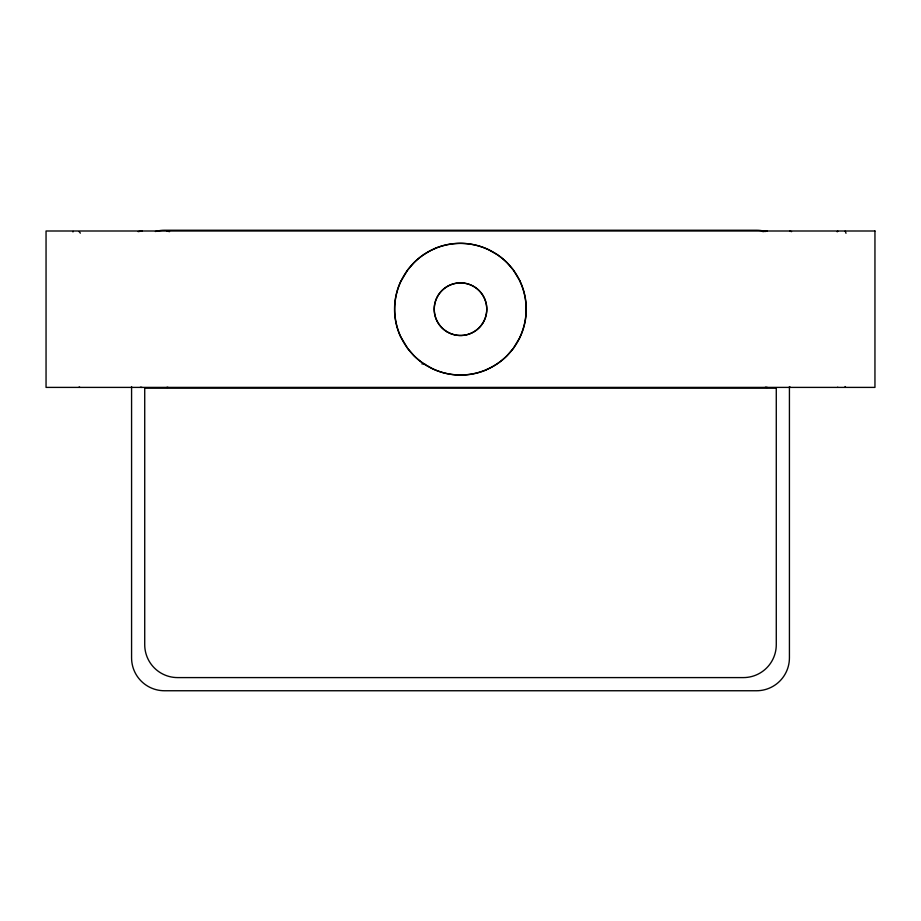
<?xml version="1.0" encoding="UTF-8"?>
<svg xmlns="http://www.w3.org/2000/svg" width="921" height="921" viewBox="0 0 921 921"><rect width="100%" height="100%" fill="white"/><g stroke="black" fill="none" stroke-linecap="round" stroke-linejoin="round"><path stroke-width="1.38" d="M401.049 281.032L407.669 269.991L413.978 262.681A66.151 65.932 35.4 0 1 423.925 254.484M519.951 337.351L513.331 348.391L507.022 355.713A66.151 65.932 35.4 0 1 497.075 363.899L494.347 365.602A65.759 65.356 8.6 0 1 485.712 369.989M423.936 254.507L426.653 252.78M138.15 231.643L141.995 230.998M762.841 231.655L767.274 230.998M790.437 387.269L789.688 387.384M167.875 387.292L166.828 387.396M421.899 363.933L424.777 363.933M166.759 230.998L169.533 231.643M767.274 387.396L765.386 387.269M141.995 387.396L140.326 387.269M789.585 230.998L791.565 231.643M423.936 363.876L432.34 368.653A65.218 64.689 3.3 0 0 485.77 370.115M519.951 281.032L513.331 269.991L507.022 262.681A66.151 65.886 -22.1 0 0 497.052 254.53L488.66 249.741A65.218 64.689 3.3 0 0 435.23 248.279M401.049 337.351L407.669 348.391L413.978 355.713A66.151 65.886 -22.1 0 0 423.948 363.853M789.424 386.578L789.424 657.859A32.891 32.891 0 0 1 756.532 690.75L164.468 690.75A32.891 32.891 0 0 1 131.576 657.859L131.576 386.578M845.098 231.217A23.589 2.821 -90 0 1 845.973 233.301M845.524 386.981A23.589 4.237 86.4 0 1 845.087 386.509M79.102 231.678A23.831 5.238 86.3 0 1 80.323 233.174M79.632 387.108A23.831 6.677 -90 0 1 79.102 387.027M837.811 387.269A7.978 2.233 90 0 1 837.684 387.234M837.212 231.839A7.978 2.072 -88.7 0 1 837.811 231.183M72.955 231.942A7.852 0.944 90 0 1 73.104 231.401M519.835 281.089A65.207 64.332 -90 0 1 519.835 337.293M400.888 337.42A65.207 64.677 -86.5 0 1 400.934 280.986M426.642 252.757A65.759 65.356 8.6 0 1 435.288 248.394M155.419 231.516A32.891 32.891 0 0 1 164.468 230.25L756.532 230.25A32.891 32.891 0 0 1 765.581 231.516M874.95 230.998L46.05 230.998L46.05 387.396L874.95 387.396L874.95 230.998M776.276 388.132L144.724 388.132L144.724 644.7A32.891 32.891 0 0 0 177.626 677.591L743.374 677.591A32.891 32.891 0 0 0 776.276 644.7L776.276 388.132M427.609 366.167A65.782 65.782 0 0 0 526.282 309.191A65.782 65.782 0 0 0 427.609 252.216A65.782 65.782 0 0 0 427.609 366.167M482.546 323.455A26.295 26.237 -90 0 0 461.789 282.92A26.295 26.237 -90 0 0 437.164 321.199A26.295 26.237 -90 0 0 482.546 323.455M447.341 331.986A26.318 26.318 0 0 0 486.818 309.191A26.318 26.318 0 0 0 447.341 286.408A26.318 26.318 0 0 0 447.341 331.986"/></g></svg>
